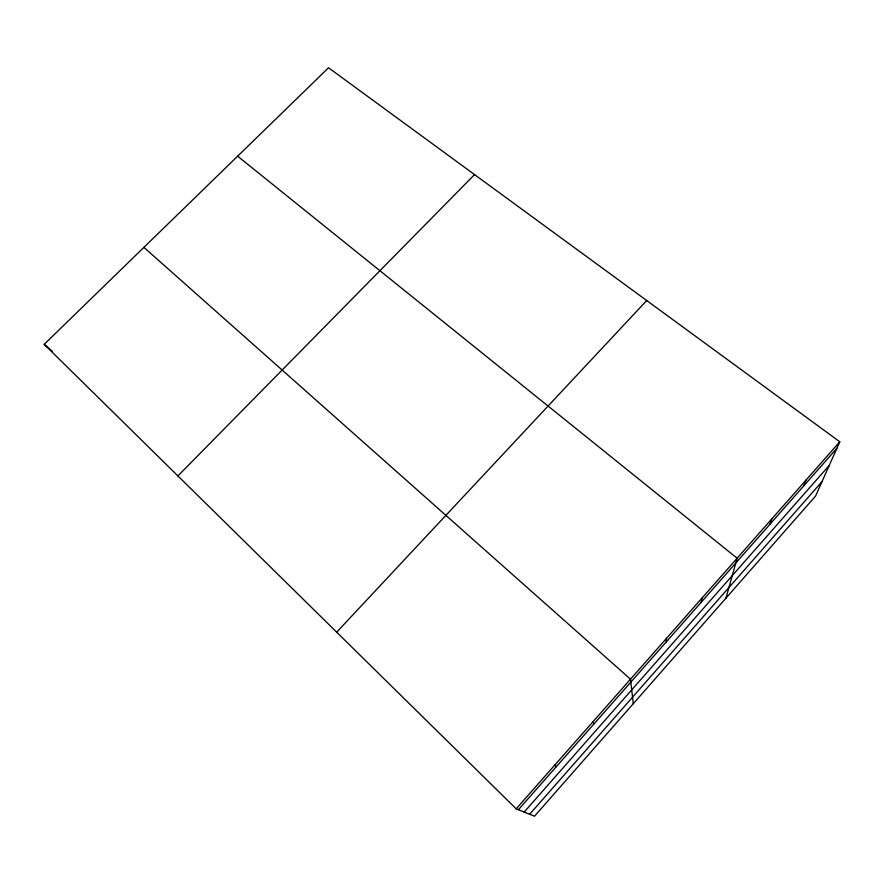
<?xml version="1.0" encoding="UTF-8"?>
<svg xmlns="http://www.w3.org/2000/svg" width="884" height="884" viewBox="0 0 884 884"><rect width="100%" height="100%" fill="white"/><g stroke="black" fill="none" stroke-linecap="round" stroke-linejoin="round"><path stroke-width="1.33" d="M666.26 641.939L666.492 638.347M701.244 602.236L702.04 598.026M725.93 598.192L737.134 558.224L237.641 156.192M769.909 524.311L771.787 518.919M803.6 486.078L806.009 480.111M839.8 441.779L815.545 496.101L534.533 816.219L516.19 808.827L44.2 344.34L328.539 67.781L839.8 441.779L516.19 808.827M529.671 814.252L822.021 481.592M518.411 809.711L836.883 448.31M524.201 812.053L829.258 465.393M336.693 632.171L646.712 300.538M177.916 475.923L474.553 174.59M44.2 344.34L52.211 351.18M143.893 247.365L630.491 679.188L633.298 703.719M554.809 765.025L556.379 766.627M592.899 721.819L593.849 724.106"/></g></svg>
